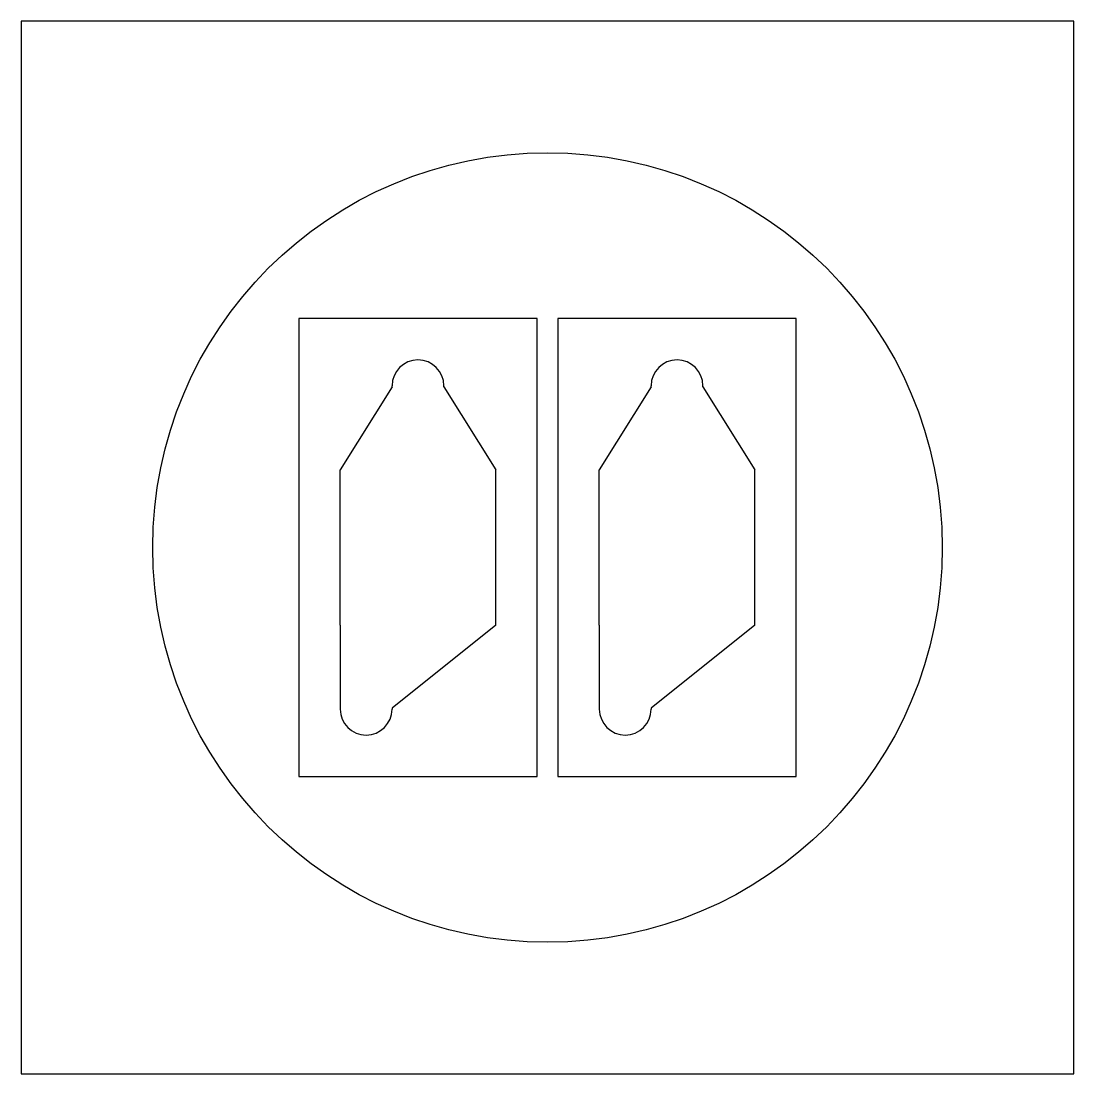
# Model space of a CAD drawing. Header units: millimetres. Extents: x -51 to 51, y -51 to 51.
import ezdxf

# ---------------------------------------------------------------- set-up
doc = ezdxf.new("R2010")
doc.units = ezdxf.units.MM
for name, color, linetype in [('Sketch006', 7, 'CONTINUOUS'), ('Sketch008', 7, 'CONTINUOUS'), ('Sketch009', 7, 'CONTINUOUS'), ('Sketch010', 7, 'CONTINUOUS'), ('Sketch011', 7, 'CONTINUOUS'), ('Sketch012', 7, 'CONTINUOUS')]:
    doc.layers.add(name, color=color, linetype=linetype)

msp = doc.modelspace()

# ---------------------------------------------------------------- linework, layer by layer
at = {"layer": 'Sketch006'}
for p, q in [((-15, 15.5), (-20, 7.5)), ((-15, 15.5), (-15, 15.6)), ((-10, 15.5), (-10, 15.6)), ((-10, 15.5), (-5, 7.5)), ((-20, -7.5), (-20, 7.5)), ((-5, -7.5), (-5, 7.5)), ((-20, -7.5), (-20, -15.5)), ((-5, -7.5), (-15, -15.5)), ((-20, -15.5), (-20, -15.6)), ((-15, -15.5), (-15, -15.6))]:
    msp.add_line(p, q, dxfattribs=at)
for centre, start, end in [((-12.5, 15.6), 0, 180), ((-17.5, -15.6), 180, 0)]:
    msp.add_arc(centre, 2.5, start, end, dxfattribs=at)
at = {"layer": 'Sketch008'}
msp.add_circle((0, 0), 38.1, dxfattribs=at)
at = {"layer": 'Sketch009'}
for p, q in [((50.8, 50.8), (-50.8, 50.8)), ((-50.8, 50.8), (-50.8, -50.8)), ((50.8, -50.8), (50.8, 50.8)), ((-50.8, -50.8), (50.8, -50.8))]:
    msp.add_line(p, q, dxfattribs=at)
at = {"layer": 'Sketch010'}
for p, q in [((-1, 22.1), (-24, 22.1)), ((-24, 22.1), (-24, -22.1)), ((-1, -22.1), (-1, 22.1)), ((-24, -22.1), (-1, -22.1))]:
    msp.add_line(p, q, dxfattribs=at)
at = {"layer": 'Sketch011'}
for p, q in [((24, 22.1), (1, 22.1)), ((1, 22.1), (1, -22.1)), ((24, -22.1), (24, 22.1)), ((1, -22.1), (24, -22.1))]:
    msp.add_line(p, q, dxfattribs=at)
at = {"layer": 'Sketch012'}
for p, q in [((10, 15.5), (5, 7.5)), ((10, 15.5), (10, 15.6)), ((15, 15.5), (15, 15.6)), ((15, 15.5), (20, 7.5)), ((5, -7.5), (5, 7.5)), ((20, -7.5), (20, 7.5)), ((5, -7.5), (5, -15.5)), ((20, -7.5), (10, -15.5)), ((5, -15.5), (5, -15.6)), ((10, -15.5), (10, -15.6))]:
    msp.add_line(p, q, dxfattribs=at)
for centre, start, end in [((12.5, 15.6), 0, 180), ((7.5, -15.6), 180, 0)]:
    msp.add_arc(centre, 2.5, start, end, dxfattribs=at)

doc.saveas('drawing.dxf')
